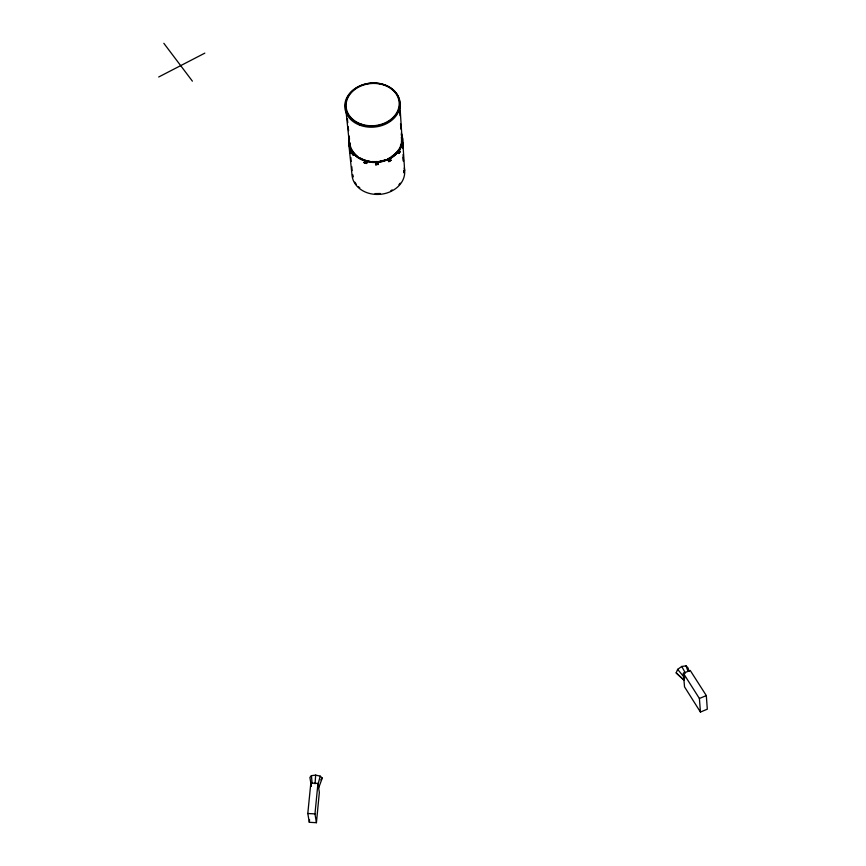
<?xml version="1.0" encoding="UTF-8"?>
<svg xmlns="http://www.w3.org/2000/svg" width="866" height="866" viewBox="0 0 866 866"><rect width="100%" height="100%" fill="white"/><g stroke="black" fill="none" stroke-linecap="round" stroke-linejoin="round"><path stroke-width="1.3" d="M349.236 143.031L349.269 140.346M403.166 145.023L403.155 144.167L401.651 144.741M403.199 144.871L403.372 142.5L403.188 145.023M400.092 151.323L398.674 153.26M387.838 160.427L390.079 159.052M391.01 160.232L388.672 161.617L390.967 160.253M364.077 162.624L366.729 163.447L364.175 162.797M315.04 783.773L315.668 775.124L320.171 776.131L322.26 778.09L318.645 787.941M375.552 164.497L378.377 164.237L375.779 164.756M316.426 822.7L319.348 792.412L317.941 783.438L310.829 783.048L307.798 813.499L309.314 822.299L316.426 822.7L314.975 813.899L317.941 783.438M309.314 822.299L309.573 819.669M349.204 142.706C351.044 169.422 402.766 168.21 402.041 138.408L399.691 102.231A27.16 21.563 -5.2 0 0 357.506 87.185A27.16 21.563 -5.2 0 0 360.711 124.401A27.16 21.563 -5.2 0 0 399.691 102.231M317.746 785.635L320.171 776.131M353.252 155.274L351.758 153.185L353.22 154.949M399.637 148.941L401.662 143.767M318.147 787.811L318.894 785.538M398.706 153.141L400.103 151.474M684.097 680.373L676.173 672.882L677.667 669.353L681.769 666.452L686.078 665.878L688.048 667.967L689.065 671.453M399.973 152.2L398.793 153.499M366.318 162.96L366.859 161.78M366.556 163.522L366.913 162.397M364.965 161.249L364.164 162.429M364.489 163.046L365.03 161.866M398.988 152.708L399.951 151.344M315.668 775.124L311.414 775.655L309.909 777.43L311.359 786.296M398.934 184.642L400.211 183.17M320.745 779.855L322.26 778.09M395.675 153.336L396.66 152.2M385.392 160.232L391.27 157.774L397.418 152.427M392.222 156.27A25.915 20.827 -5.1 0 1 390.923 157.114L394.928 153.996M388.823 161.076L388.12 160.026M390.815 190.682L392.19 189.925M158.695 76.998L204.831 53.14M700.442 712.058L699.403 698.483L706.32 695.593L690.213 670.436L683.371 673.261L684.53 686.868L700.442 712.058L707.305 709.189L706.32 695.593M375.844 164.15L375.887 164.713M353.317 152.687L351.802 153.369M384.352 160.87L382.209 161.173M368.948 161.563L375.606 162.375L381.137 161.693M378.02 164.637L377.901 162.797M390.793 160.08L389.83 159.095M380.455 193.519L375.021 193.616M401.9 143.171L403.394 143.269M307.798 813.499L314.975 813.899M355.904 155.793L359.942 158.391M358.297 186.547L359.769 187.803M676.173 672.882L683.956 680.091M350.827 149.071L355.114 154.841M677.667 669.353L684.811 678.067M389.873 159.712L390.685 160.74M388.163 160.643L388.975 161.671M163.836 43.3L192.393 81.155M354.844 182.163L356.391 184.447M683.371 673.261L699.403 698.483M681.769 666.452L685.374 673.088M686.078 665.878L687.864 670.977M310.829 783.048L311.381 786.425M352.505 174.575L352.884 177.184L352.614 174.564M348.662 142.749L352.007 174.921A26.402 21.455 -5.1 0 0 391.096 191.364L393.9 189.816A26.402 21.455 -5.1 0 0 404.216 168.004M347.353 118.642L347.764 122.647M348.175 126.663L348.587 130.669M349.139 136.016L349.42 138.69M345.837 109.332L349.431 144.07M349.896 148.303L350.329 153.542M350.849 157.493L351.141 161.422M351.802 166.683L352.094 170.624M362.757 159.755L365.777 160.827M311.414 775.655L312.096 782.918M402.582 138.365L404.649 170.667M402.062 138.733L401.629 136.092M402.235 141.374L402.658 147.967M403.08 154.559L403.513 161.163M402.257 144.048L402.506 147.999M403.101 157.222L403.361 161.184M403.957 170.407L404.119 173.038L404.097 170.396M402.225 145.336L402.398 147.978M399.659 110.328L400.005 115.687M400.536 123.741L400.882 129.11M375.876 162.927L375.985 164.789M401.272 133.05A27.052 21.747 -5.1 0 1 391.562 157.796L388.682 159.366A27.052 21.747 -5.1 0 1 359.682 158.792A27.052 21.747 -5.1 0 1 349.15 137.293M401.326 137.207A25.915 20.827 -5.1 0 1 401.359 142.435M401.12 143.745A25.915 20.827 -5.1 0 1 400.319 146.311M399.139 148.8A25.915 20.827 -5.1 0 1 398.133 150.392M397.581 151.16A25.915 20.827 -5.1 0 1 393.445 155.35M389.581 157.904A25.915 20.827 -5.1 0 1 388.174 158.619M385.208 159.842A25.915 20.827 -5.1 0 1 379.957 161.184M377.251 161.52A25.915 20.827 -5.1 0 1 372.348 161.541M369.143 161.141A25.915 20.827 -5.1 0 1 367.054 160.697M366.037 160.416A25.915 20.827 -5.1 0 1 364.045 159.755M363.081 159.376A25.915 20.827 -5.1 0 1 360.332 158.034M357.063 155.826A25.915 20.827 -5.1 0 1 354.313 153.195M353.718 152.481A25.915 20.827 -5.1 0 1 351.531 149.039M350.99 147.815A25.915 20.827 -5.1 0 1 350.557 146.56M350.21 145.293A25.915 20.827 -5.1 0 1 349.832 142.706M350.156 145.575A25.958 20.871 -5.1 0 1 349.777 142.987M401.218 134.533A26.456 21.26 -5.1 0 1 377.295 161.953A26.456 21.26 -5.1 0 1 349.496 138.744M360.029 125.256A27.723 22.018 -5.2 0 0 400.092 102.946A27.723 22.018 -5.2 0 0 357.257 87.217A27.723 22.018 -5.2 0 0 360.029 125.256M360.949 123.99A26.608 21.13 -5.2 0 0 399.139 102.275A26.608 21.13 -5.2 0 0 357.82 87.531A26.608 21.13 -5.2 0 0 360.949 123.99"/></g></svg>
